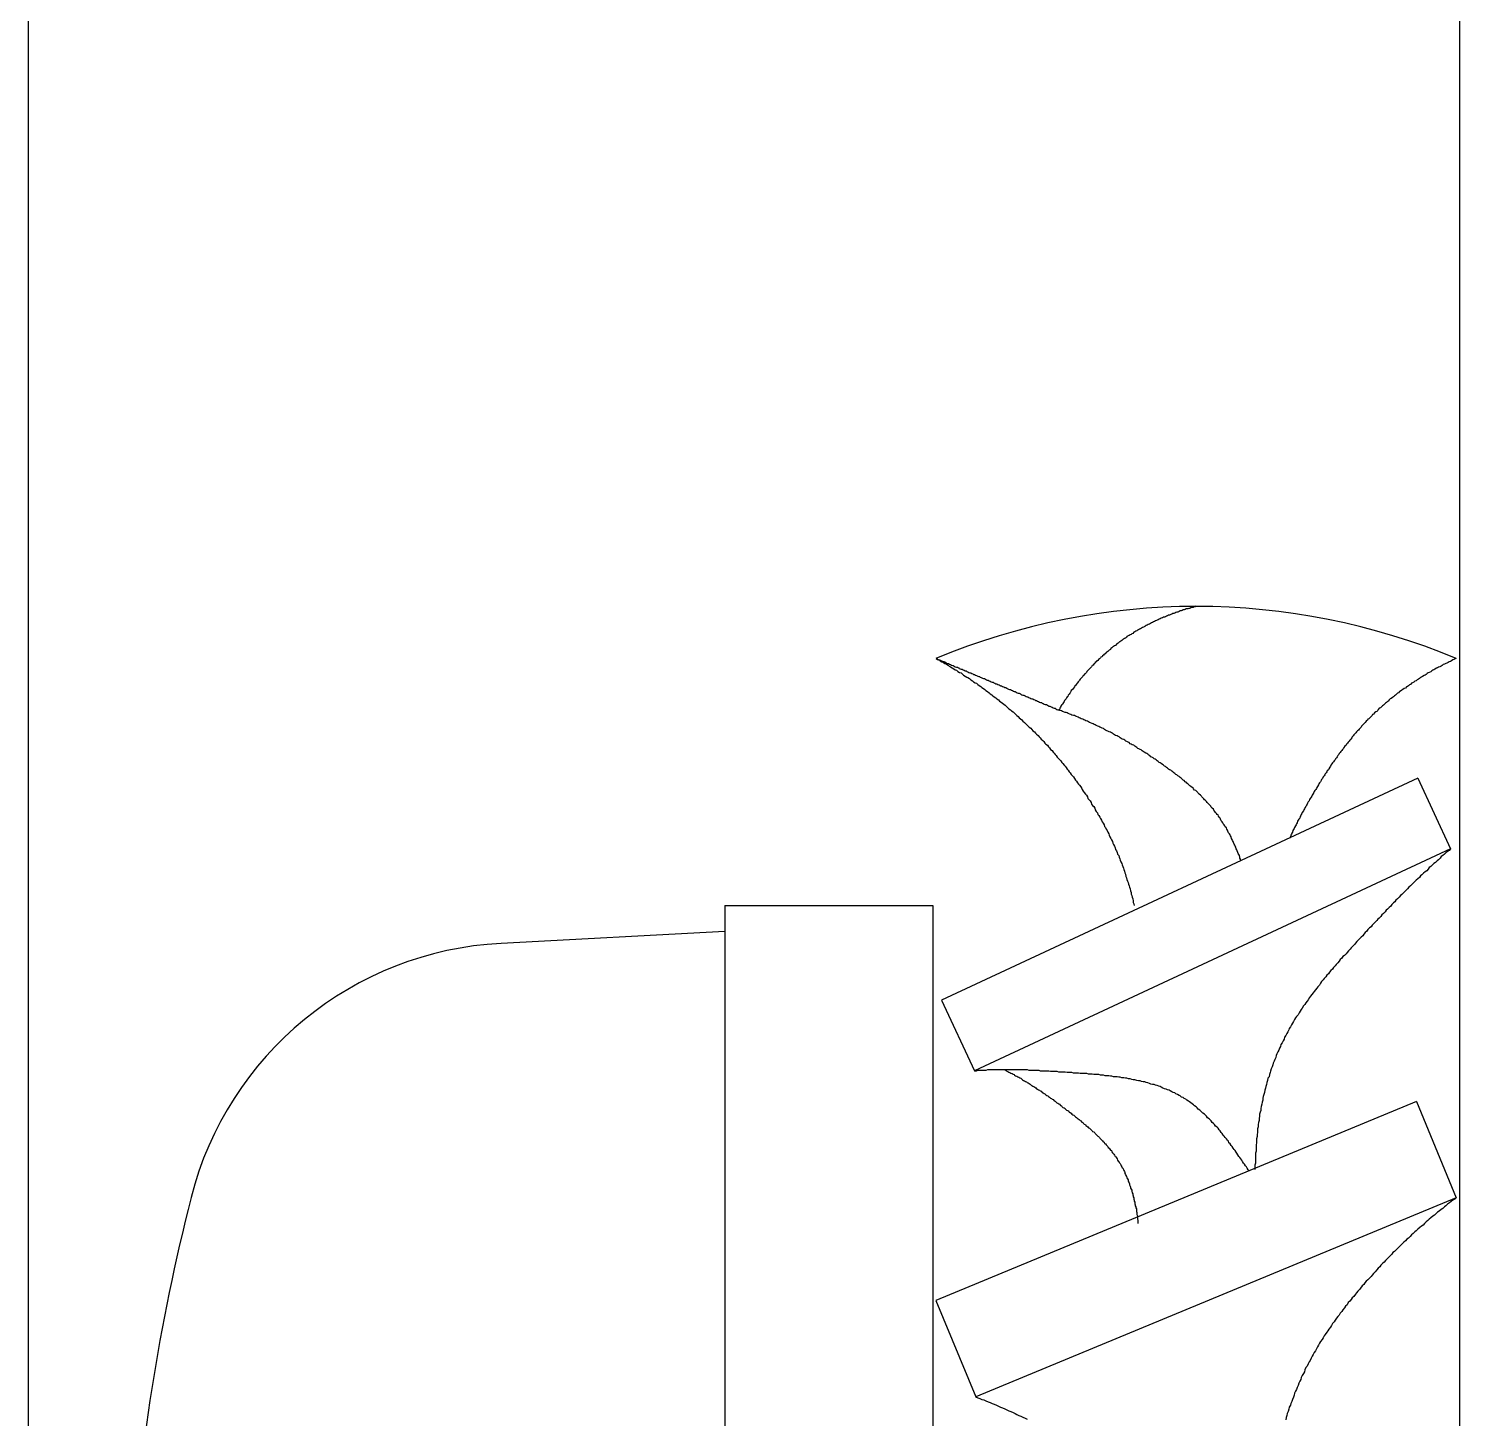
# Model space of a CAD drawing. Extents: x -805 to 372, y -197 to 306.
# Drawn here: x -634.45 to -628.95, y -113.53 to -108.19 of the extents above; entities that cross this region are included whole.
import ezdxf

# ---------------------------------------------------------------- set-up
doc = ezdxf.new("R2010")
doc.units = 0
doc.linetypes.add('CONTINOUS', pattern=[0])
doc.layers.get('0').update_dxf_attribs({"linetype": 'CONTINUOUS'})

msp = doc.modelspace()

# ---------------------------------------------------------------- linework, layer by layer
at = {"color": 7, "linetype": 'CONTINOUS'}
for p, q in [((-628.9503, -59.1583), (-628.9503, -135.1583)), ((-634.4503, -128.4083), (-634.4503, -100.9083)), ((-629.1106, -111.0683), (-630.9406, -111.9216)), ((-629.1106, -111.0683), (-628.9838, -111.3402)), ((-628.9838, -111.3402), (-630.8138, -112.1935)), ((-631.7742, -111.5583), (-630.9742, -111.5583)), ((-631.7742, -111.5583), (-631.7742, -117.7583)), ((-630.9742, -111.5583), (-630.9742, -117.7583)), ((-631.7742, -111.6583), (-632.6342, -111.7034)), ((-631.7742, -111.6583), (-631.7742, -117.6583)), ((-630.9406, -111.9216), (-630.8138, -112.1935)), ((-629.1153, -112.3113), (-630.9622, -113.0764)), ((-629.1153, -112.3113), (-628.9622, -112.6809)), ((-628.9622, -112.6809), (-630.8091, -113.4459)), ((-630.9622, -113.0764), (-630.8091, -113.4459))]:
    msp.add_line(p, q, dxfattribs=at)
at = {"color": 7}
for points in [[(-629.962, -110.4079, 0), (-629.966, -110.4099, 0), (-629.97, -110.4099, 0), (-629.974, -110.4119, 0), (-629.978, -110.4119, 0), (-629.982, -110.4139, 0), (-629.986, -110.4159, 0), (-629.99, -110.4159, 0), (-629.994, -110.4179, 0), (-630, -110.4179, 0), (-630.004, -110.4199, 0), (-630.008, -110.4219, 0), (-630.012, -110.4219, 0), (-630.016, -110.4239, 0), (-630.02, -110.4259, 0), (-630.024, -110.4259, 0), (-630.028, -110.4279, 0), (-630.032, -110.4299, 0), (-630.036, -110.4299, 0), (-630.04, -110.4319, 0), (-630.044, -110.4339, 0), (-630.048, -110.4359, 0), (-630.052, -110.4359, 0), (-630.056, -110.4379, 0), (-630.06, -110.4399, 0), (-630.064, -110.4419, 0), (-630.068, -110.4419, 0), (-630.072, -110.4439, 0), (-630.076, -110.4459, 0), (-630.08, -110.4479, 0), (-630.084, -110.4499, 0), (-630.088, -110.4499, 0), (-630.092, -110.4519, 0), (-630.096, -110.4539, 0), (-630.1, -110.4559, 0), (-630.104, -110.4579, 0), (-630.108, -110.4599, 0), (-630.11, -110.4599, 0), (-630.114, -110.4619, 0), (-630.118, -110.4639, 0), (-630.122, -110.4659, 0), (-630.126, -110.4679, 0), (-630.13, -110.4699, 0), (-630.134, -110.4719, 0), (-630.138, -110.4739, 0), (-630.142, -110.4759, 0), (-630.146, -110.4779, 0), (-630.15, -110.4799, 0), (-630.154, -110.4819, 0), (-630.158, -110.4839, 0), (-630.16, -110.4859, 0), (-630.164, -110.4879, 0), (-630.168, -110.4899, 0), (-630.172, -110.4919, 0), (-630.176, -110.4939, 0), (-630.18, -110.4959, 0), (-630.184, -110.4979, 0), (-630.188, -110.4999, 0), (-630.19, -110.5019, 0), (-630.194, -110.5039, 0), (-630.198, -110.5059, 0), (-630.202, -110.5079, 0), (-630.206, -110.5119, 0), (-630.21, -110.5139, 0), (-630.212, -110.5159, 0), (-630.216, -110.5179, 0), (-630.22, -110.5199, 0), (-630.224, -110.5219, 0), (-630.228, -110.5239, 0), (-630.23, -110.5279, 0), (-630.234, -110.5299, 0), (-630.238, -110.5319, 0), (-630.242, -110.5339, 0), (-630.244, -110.5359, 0), (-630.248, -110.5399, 0), (-630.252, -110.5419, 0), (-630.256, -110.5439, 0), (-630.258, -110.5459, 0), (-630.262, -110.5499, 0), (-630.266, -110.5519, 0), (-630.268, -110.5539, 0), (-630.272, -110.5579, 0), (-630.276, -110.5599, 0), (-630.28, -110.5619, 0), (-630.282, -110.5639, 0), (-630.286, -110.5679, 0), (-630.29, -110.5699, 0), (-630.292, -110.5739, 0), (-630.296, -110.5759, 0), (-630.298, -110.5779, 0), (-630.302, -110.5819, 0), (-630.306, -110.5839, 0), (-630.308, -110.5859, 0), (-630.312, -110.5899, 0), (-630.316, -110.5919, 0), (-630.318, -110.5959, 0), (-630.322, -110.5979, 0), (-630.324, -110.6019, 0), (-630.328, -110.6039, 0), (-630.33, -110.6059, 0), (-630.334, -110.6099, 0), (-630.338, -110.6119, 0), (-630.34, -110.6159, 0), (-630.344, -110.6179, 0), (-630.346, -110.6219, 0), (-630.35, -110.6239, 0), (-630.352, -110.6279, 0), (-630.356, -110.6299, 0), (-630.358, -110.6339, 0), (-630.362, -110.6359, 0), (-630.364, -110.6399, 0), (-630.368, -110.6439, 0), (-630.37, -110.6459, 0), (-630.374, -110.6499, 0), (-630.376, -110.6519, 0), (-630.38, -110.6559, 0), (-630.382, -110.6579, 0), (-630.384, -110.6619, 0), (-630.388, -110.6659, 0), (-630.39, -110.6679, 0), (-630.394, -110.6719, 0), (-630.396, -110.6739, 0), (-630.398, -110.6779, 0), (-630.402, -110.6819, 0), (-630.404, -110.6839, 0), (-630.408, -110.6879, 0), (-630.41, -110.6919, 0), (-630.412, -110.6939, 0), (-630.416, -110.6979, 0), (-630.418, -110.7019, 0), (-630.42, -110.7039, 0), (-630.424, -110.7079, 0), (-630.426, -110.7119, 0), (-630.428, -110.7139, 0), (-630.43, -110.7179, 0), (-630.434, -110.7219, 0), (-630.436, -110.7259, 0), (-630.438, -110.7279, 0), (-630.442, -110.7319, 0), (-630.444, -110.7359, 0), (-630.446, -110.7399, 0), (-630.448, -110.7419, 0), (-630.45, -110.7459, 0), (-630.454, -110.7499, 0), (-630.456, -110.7539, 0), (-630.458, -110.7559, 0), (-630.46, -110.7599, 0), (-630.462, -110.7639, 0), (-630.466, -110.7679, 0), (-630.468, -110.7699, 0), (-630.47, -110.7739, 0), (-630.472, -110.7779, 0), (-630.474, -110.7819, 0), (-630.476, -110.7859, 0), (-630.48, -110.7879, 0), (-630.482, -110.7919, 0), (-630.484, -110.7959, 0), (-630.486, -110.7999, 0), (-630.488, -110.8039, 0), (-630.49, -110.8059, 0)], [(-630.962, -110.6079, 0), (-630.956, -110.6119, 0), (-630.95, -110.6139, 0), (-630.946, -110.6179, 0), (-630.94, -110.6219, 0), (-630.934, -110.6239, 0), (-630.928, -110.6279, 0), (-630.922, -110.6299, 0), (-630.916, -110.6339, 0), (-630.912, -110.6379, 0), (-630.906, -110.6399, 0), (-630.9, -110.6439, 0), (-630.894, -110.6479, 0), (-630.888, -110.6519, 0), (-630.884, -110.6539, 0), (-630.878, -110.6579, 0), (-630.872, -110.6619, 0), (-630.866, -110.6639, 0), (-630.862, -110.6679, 0), (-630.856, -110.6719, 0), (-630.85, -110.6759, 0), (-630.844, -110.6799, 0), (-630.84, -110.6819, 0), (-630.834, -110.6859, 0), (-630.828, -110.6899, 0), (-630.822, -110.6939, 0), (-630.818, -110.6979, 0), (-630.812, -110.7019, 0), (-630.806, -110.7039, 0), (-630.802, -110.7079, 0), (-630.796, -110.7119, 0), (-630.79, -110.7159, 0), (-630.786, -110.7199, 0), (-630.78, -110.7239, 0), (-630.774, -110.7279, 0), (-630.77, -110.7319, 0), (-630.764, -110.7359, 0), (-630.758, -110.7399, 0), (-630.754, -110.7439, 0), (-630.748, -110.7479, 0), (-630.744, -110.7519, 0), (-630.738, -110.7559, 0), (-630.732, -110.7599, 0), (-630.728, -110.7639, 0), (-630.722, -110.7679, 0), (-630.718, -110.7719, 0), (-630.712, -110.7759, 0), (-630.706, -110.7799, 0), (-630.702, -110.7839, 0), (-630.696, -110.7879, 0), (-630.692, -110.7919, 0), (-630.686, -110.7979, 0), (-630.682, -110.8019, 0), (-630.676, -110.8059, 0), (-630.672, -110.8099, 0), (-630.666, -110.8139, 0), (-630.662, -110.8179, 0), (-630.656, -110.8219, 0), (-630.652, -110.8279, 0), (-630.646, -110.8319, 0), (-630.642, -110.8359, 0), (-630.638, -110.8399, 0), (-630.632, -110.8439, 0), (-630.628, -110.8499, 0), (-630.622, -110.8539, 0), (-630.618, -110.8579, 0), (-630.614, -110.8619, 0), (-630.608, -110.8679, 0), (-630.604, -110.8719, 0), (-630.598, -110.8759, 0), (-630.594, -110.8819, 0), (-630.59, -110.8859, 0), (-630.584, -110.8899, 0), (-630.58, -110.8959, 0), (-630.576, -110.8999, 0), (-630.57, -110.9039, 0), (-630.566, -110.9099, 0), (-630.562, -110.9139, 0), (-630.558, -110.9179, 0), (-630.552, -110.9239, 0), (-630.548, -110.9279, 0), (-630.544, -110.9339, 0), (-630.54, -110.9379, 0), (-630.534, -110.9419, 0), (-630.53, -110.9479, 0), (-630.526, -110.9519, 0), (-630.522, -110.9579, 0), (-630.516, -110.9619, 0), (-630.512, -110.9679, 0), (-630.508, -110.9719, 0), (-630.504, -110.9779, 0), (-630.5, -110.9819, 0), (-630.496, -110.9879, 0), (-630.492, -110.9919, 0), (-630.486, -110.9979, 0), (-630.482, -111.0019, 0), (-630.478, -111.0079, 0), (-630.474, -111.0119, 0), (-630.47, -111.0179, 0), (-630.466, -111.0219, 0), (-630.462, -111.0279, 0), (-630.458, -111.0339, 0), (-630.454, -111.0379, 0), (-630.45, -111.0439, 0), (-630.446, -111.0479, 0), (-630.442, -111.0539, 0), (-630.438, -111.0599, 0), (-630.434, -111.0639, 0), (-630.43, -111.0699, 0), (-630.426, -111.0759, 0), (-630.422, -111.0799, 0), (-630.418, -111.0859, 0), (-630.414, -111.0919, 0), (-630.41, -111.0959, 0), (-630.406, -111.1019, 0), (-630.402, -111.1079, 0), (-630.4, -111.1119, 0), (-630.396, -111.1179, 0), (-630.392, -111.1239, 0), (-630.388, -111.1299, 0), (-630.384, -111.1339, 0), (-630.38, -111.1399, 0), (-630.378, -111.1459, 0), (-630.374, -111.1519, 0), (-630.37, -111.1559, 0), (-630.366, -111.1619, 0), (-630.364, -111.1679, 0), (-630.36, -111.1739, 0), (-630.356, -111.1779, 0), (-630.352, -111.1839, 0), (-630.35, -111.1899, 0), (-630.346, -111.1959, 0), (-630.342, -111.2019, 0), (-630.34, -111.2079, 0), (-630.336, -111.2119, 0), (-630.332, -111.2179, 0), (-630.33, -111.2239, 0), (-630.326, -111.2299, 0), (-630.324, -111.2359, 0), (-630.32, -111.2419, 0), (-630.316, -111.2479, 0), (-630.314, -111.2539, 0), (-630.31, -111.2579, 0), (-630.308, -111.2639, 0), (-630.304, -111.2699, 0), (-630.302, -111.2759, 0), (-630.298, -111.2819, 0), (-630.296, -111.2879, 0), (-630.294, -111.2939, 0), (-630.29, -111.2999, 0), (-630.288, -111.3059, 0), (-630.284, -111.3119, 0), (-630.282, -111.3179, 0), (-630.28, -111.3239, 0), (-630.276, -111.3299, 0), (-630.274, -111.3359, 0), (-630.272, -111.3419, 0), (-630.268, -111.3479, 0), (-630.266, -111.3539, 0), (-630.264, -111.3599, 0), (-630.26, -111.3659, 0), (-630.258, -111.3719, 0), (-630.256, -111.3779, 0), (-630.254, -111.3839, 0), (-630.252, -111.3899, 0), (-630.248, -111.3959, 0), (-630.246, -111.4019, 0), (-630.244, -111.4079, 0), (-630.242, -111.4139, 0), (-630.24, -111.4199, 0), (-630.238, -111.4259, 0), (-630.236, -111.4319, 0), (-630.234, -111.4379, 0), (-630.232, -111.4459, 0), (-630.23, -111.4519, 0), (-630.228, -111.4579, 0), (-630.226, -111.4639, 0), (-630.224, -111.4699, 0), (-630.222, -111.4759, 0), (-630.22, -111.4819, 0), (-630.218, -111.4879, 0), (-630.216, -111.4939, 0), (-630.214, -111.5019, 0), (-630.212, -111.5079, 0), (-630.212, -111.5139, 0), (-630.21, -111.5199, 0), (-630.208, -111.5259, 0), (-630.206, -111.5319, 0), (-630.204, -111.5399, 0), (-630.204, -111.5459, 0), (-630.202, -111.5519, 0), (-630.2, -111.5579, 0)], [(-630.962, -110.6079, 0), (-630.958, -110.6099, 0), (-630.954, -110.6119, 0), (-630.952, -110.6139, 0), (-630.948, -110.6139, 0), (-630.944, -110.6159, 0), (-630.94, -110.6179, 0), (-630.936, -110.6199, 0), (-630.932, -110.6199, 0), (-630.928, -110.6219, 0), (-630.924, -110.6239, 0), (-630.922, -110.6259, 0), (-630.918, -110.6279, 0), (-630.914, -110.6279, 0), (-630.91, -110.6299, 0), (-630.906, -110.6319, 0), (-630.902, -110.6339, 0), (-630.898, -110.6359, 0), (-630.896, -110.6359, 0), (-630.892, -110.6379, 0), (-630.888, -110.6399, 0), (-630.884, -110.6419, 0), (-630.88, -110.6419, 0), (-630.876, -110.6439, 0), (-630.872, -110.6459, 0), (-630.87, -110.6479, 0), (-630.866, -110.6499, 0), (-630.862, -110.6499, 0), (-630.858, -110.6519, 0), (-630.854, -110.6539, 0), (-630.85, -110.6559, 0), (-630.846, -110.6559, 0), (-630.844, -110.6579, 0), (-630.84, -110.6599, 0), (-630.836, -110.6619, 0), (-630.832, -110.6639, 0), (-630.828, -110.6639, 0), (-630.824, -110.6659, 0), (-630.82, -110.6679, 0), (-630.818, -110.6699, 0), (-630.814, -110.6699, 0), (-630.81, -110.6719, 0), (-630.806, -110.6739, 0), (-630.802, -110.6759, 0), (-630.798, -110.6779, 0), (-630.794, -110.6779, 0), (-630.792, -110.6799, 0), (-630.788, -110.6819, 0), (-630.784, -110.6839, 0), (-630.78, -110.6859, 0), (-630.776, -110.6859, 0), (-630.772, -110.6879, 0), (-630.768, -110.6899, 0), (-630.766, -110.6919, 0), (-630.762, -110.6919, 0), (-630.758, -110.6939, 0), (-630.754, -110.6959, 0), (-630.75, -110.6979, 0), (-630.746, -110.6999, 0), (-630.742, -110.6999, 0), (-630.74, -110.7019, 0), (-630.736, -110.7039, 0), (-630.732, -110.7059, 0), (-630.728, -110.7059, 0), (-630.724, -110.7079, 0), (-630.72, -110.7099, 0), (-630.716, -110.7119, 0), (-630.714, -110.7139, 0), (-630.71, -110.7139, 0), (-630.706, -110.7159, 0), (-630.702, -110.7179, 0), (-630.698, -110.7199, 0), (-630.694, -110.7199, 0), (-630.69, -110.7219, 0), (-630.688, -110.7239, 0), (-630.684, -110.7259, 0), (-630.68, -110.7279, 0), (-630.676, -110.7279, 0), (-630.672, -110.7299, 0), (-630.668, -110.7319, 0), (-630.664, -110.7339, 0), (-630.662, -110.7359, 0), (-630.658, -110.7359, 0), (-630.654, -110.7379, 0), (-630.65, -110.7399, 0), (-630.646, -110.7419, 0), (-630.642, -110.7419, 0), (-630.638, -110.7439, 0), (-630.636, -110.7459, 0), (-630.632, -110.7479, 0), (-630.628, -110.7499, 0), (-630.624, -110.7499, 0), (-630.62, -110.7519, 0), (-630.616, -110.7539, 0), (-630.612, -110.7559, 0), (-630.608, -110.7559, 0), (-630.606, -110.7579, 0), (-630.602, -110.7599, 0), (-630.598, -110.7619, 0), (-630.594, -110.7639, 0), (-630.59, -110.7639, 0), (-630.586, -110.7659, 0), (-630.582, -110.7679, 0), (-630.58, -110.7699, 0), (-630.576, -110.7699, 0), (-630.572, -110.7719, 0), (-630.568, -110.7739, 0), (-630.564, -110.7759, 0), (-630.56, -110.7779, 0), (-630.556, -110.7779, 0), (-630.554, -110.7799, 0), (-630.55, -110.7819, 0), (-630.546, -110.7839, 0), (-630.542, -110.7859, 0), (-630.538, -110.7859, 0), (-630.534, -110.7879, 0), (-630.53, -110.7899, 0), (-630.528, -110.7919, 0), (-630.524, -110.7919, 0), (-630.52, -110.7939, 0), (-630.516, -110.7959, 0), (-630.512, -110.7979, 0), (-630.508, -110.7999, 0), (-630.504, -110.7999, 0), (-630.502, -110.8019, 0), (-630.498, -110.8039, 0), (-630.494, -110.8059, 0), (-630.49, -110.8059, 0)], [(-628.962, -110.6079, 0), (-628.966, -110.6099, 0), (-628.972, -110.6119, 0), (-628.976, -110.6139, 0), (-628.98, -110.6179, 0), (-628.984, -110.6199, 0), (-628.99, -110.6219, 0), (-628.994, -110.6239, 0), (-628.998, -110.6259, 0), (-629.002, -110.6279, 0), (-629.008, -110.6299, 0), (-629.012, -110.6319, 0), (-629.016, -110.6359, 0), (-629.02, -110.6379, 0), (-629.026, -110.6399, 0), (-629.03, -110.6419, 0), (-629.034, -110.6439, 0), (-629.038, -110.6459, 0), (-629.044, -110.6499, 0), (-629.048, -110.6519, 0), (-629.052, -110.6539, 0), (-629.056, -110.6559, 0), (-629.06, -110.6599, 0), (-629.066, -110.6619, 0), (-629.07, -110.6639, 0), (-629.074, -110.6659, 0), (-629.078, -110.6699, 0), (-629.082, -110.6719, 0), (-629.086, -110.6739, 0), (-629.092, -110.6779, 0), (-629.096, -110.6799, 0), (-629.1, -110.6819, 0), (-629.104, -110.6859, 0), (-629.108, -110.6879, 0), (-629.112, -110.6899, 0), (-629.116, -110.6939, 0), (-629.122, -110.6959, 0), (-629.126, -110.6999, 0), (-629.13, -110.7019, 0), (-629.134, -110.7039, 0), (-629.138, -110.7079, 0), (-629.142, -110.7099, 0), (-629.146, -110.7139, 0), (-629.15, -110.7159, 0), (-629.154, -110.7179, 0), (-629.158, -110.7219, 0), (-629.162, -110.7239, 0), (-629.168, -110.7279, 0), (-629.172, -110.7299, 0), (-629.176, -110.7339, 0), (-629.18, -110.7359, 0), (-629.184, -110.7399, 0), (-629.188, -110.7419, 0), (-629.192, -110.7459, 0), (-629.196, -110.7499, 0), (-629.2, -110.7519, 0), (-629.204, -110.7559, 0), (-629.208, -110.7579, 0), (-629.212, -110.7619, 0), (-629.216, -110.7639, 0), (-629.22, -110.7679, 0), (-629.224, -110.7719, 0), (-629.226, -110.7739, 0), (-629.23, -110.7779, 0), (-629.234, -110.7799, 0), (-629.238, -110.7839, 0), (-629.242, -110.7879, 0), (-629.246, -110.7899, 0), (-629.25, -110.7939, 0), (-629.254, -110.7979, 0), (-629.258, -110.7999, 0), (-629.262, -110.8039, 0), (-629.264, -110.8079, 0), (-629.268, -110.8119, 0), (-629.272, -110.8139, 0), (-629.276, -110.8179, 0), (-629.28, -110.8219, 0), (-629.284, -110.8239, 0), (-629.286, -110.8279, 0), (-629.29, -110.8319, 0), (-629.294, -110.8359, 0), (-629.298, -110.8399, 0), (-629.302, -110.8419, 0), (-629.304, -110.8459, 0), (-629.308, -110.8499, 0), (-629.312, -110.8539, 0), (-629.316, -110.8579, 0), (-629.318, -110.8599, 0), (-629.322, -110.8639, 0), (-629.326, -110.8679, 0), (-629.328, -110.8719, 0), (-629.332, -110.8759, 0), (-629.336, -110.8799, 0), (-629.338, -110.8839, 0), (-629.342, -110.8859, 0), (-629.346, -110.8899, 0), (-629.348, -110.8939, 0), (-629.352, -110.8979, 0), (-629.356, -110.9019, 0), (-629.358, -110.9059, 0), (-629.362, -110.9099, 0), (-629.364, -110.9139, 0), (-629.368, -110.9179, 0), (-629.372, -110.9219, 0), (-629.374, -110.9259, 0), (-629.378, -110.9299, 0), (-629.38, -110.9339, 0), (-629.384, -110.9379, 0), (-629.386, -110.9419, 0), (-629.39, -110.9459, 0), (-629.394, -110.9499, 0), (-629.396, -110.9539, 0), (-629.4, -110.9579, 0), (-629.402, -110.9619, 0), (-629.406, -110.9659, 0), (-629.408, -110.9699, 0), (-629.412, -110.9739, 0), (-629.414, -110.9779, 0), (-629.418, -110.9819, 0), (-629.42, -110.9859, 0), (-629.422, -110.9899, 0), (-629.426, -110.9939, 0), (-629.428, -110.9979, 0), (-629.432, -111.0019, 0), (-629.434, -111.0059, 0), (-629.438, -111.0099, 0), (-629.44, -111.0139, 0), (-629.444, -111.0179, 0), (-629.446, -111.0219, 0), (-629.448, -111.0259, 0), (-629.452, -111.0319, 0), (-629.454, -111.0359, 0), (-629.458, -111.0399, 0), (-629.46, -111.0439, 0), (-629.462, -111.0479, 0), (-629.466, -111.0519, 0), (-629.468, -111.0559, 0), (-629.47, -111.0599, 0), (-629.474, -111.0639, 0), (-629.476, -111.0699, 0), (-629.48, -111.0739, 0), (-629.482, -111.0779, 0), (-629.484, -111.0819, 0), (-629.488, -111.0859, 0), (-629.49, -111.0899, 0), (-629.492, -111.0939, 0), (-629.496, -111.0999, 0), (-629.498, -111.1039, 0), (-629.5, -111.1079, 0), (-629.502, -111.1119, 0), (-629.506, -111.1159, 0), (-629.508, -111.1199, 0), (-629.51, -111.1239, 0), (-629.514, -111.1299, 0), (-629.516, -111.1339, 0), (-629.518, -111.1379, 0), (-629.52, -111.1419, 0), (-629.524, -111.1459, 0), (-629.526, -111.1499, 0), (-629.528, -111.1559, 0), (-629.532, -111.1599, 0), (-629.534, -111.1639, 0), (-629.536, -111.1679, 0), (-629.538, -111.1719, 0), (-629.54, -111.1779, 0), (-629.544, -111.1819, 0), (-629.546, -111.1859, 0), (-629.548, -111.1899, 0), (-629.55, -111.1939, 0), (-629.554, -111.1999, 0), (-629.556, -111.2039, 0), (-629.558, -111.2079, 0), (-629.56, -111.2119, 0), (-629.562, -111.2159, 0), (-629.564, -111.2219, 0), (-629.568, -111.2259, 0), (-629.57, -111.2299, 0), (-629.572, -111.2339, 0), (-629.574, -111.2399, 0), (-629.576, -111.2439, 0), (-629.578, -111.2479, 0), (-629.58, -111.2519, 0), (-629.584, -111.2579, 0), (-629.586, -111.2619, 0), (-629.588, -111.2659, 0), (-629.59, -111.2699, 0), (-629.592, -111.2759, 0), (-629.594, -111.2799, 0), (-629.596, -111.2839, 0), (-629.598, -111.2879, 0), (-629.6, -111.2939, 0), (-629.602, -111.2979, 0)], [(-629.79, -111.3859, 0), (-629.792, -111.3799, 0), (-629.794, -111.3759, 0), (-629.794, -111.3719, 0), (-629.796, -111.3659, 0), (-629.798, -111.3619, 0), (-629.8, -111.3579, 0), (-629.802, -111.3539, 0), (-629.804, -111.3479, 0), (-629.806, -111.3439, 0), (-629.808, -111.3399, 0), (-629.81, -111.3339, 0), (-629.812, -111.3299, 0), (-629.814, -111.3259, 0), (-629.816, -111.3219, 0), (-629.818, -111.3159, 0), (-629.82, -111.3119, 0), (-629.822, -111.3079, 0), (-629.824, -111.3039, 0), (-629.826, -111.2999, 0), (-629.828, -111.2939, 0), (-629.83, -111.2899, 0), (-629.832, -111.2859, 0), (-629.834, -111.2819, 0), (-629.838, -111.2779, 0), (-629.84, -111.2719, 0), (-629.842, -111.2679, 0), (-629.844, -111.2639, 0), (-629.846, -111.2599, 0), (-629.85, -111.2559, 0), (-629.852, -111.2519, 0), (-629.854, -111.2479, 0), (-629.858, -111.2439, 0), (-629.86, -111.2399, 0), (-629.862, -111.2359, 0), (-629.866, -111.2319, 0), (-629.868, -111.2259, 0), (-629.87, -111.2219, 0), (-629.874, -111.2179, 0), (-629.876, -111.2139, 0), (-629.878, -111.2099, 0), (-629.882, -111.2079, 0), (-629.884, -111.2039, 0), (-629.888, -111.1999, 0), (-629.89, -111.1959, 0), (-629.894, -111.1919, 0), (-629.896, -111.1879, 0), (-629.9, -111.1839, 0), (-629.904, -111.1799, 0), (-629.906, -111.1759, 0), (-629.91, -111.1719, 0), (-629.912, -111.1699, 0), (-629.916, -111.1659, 0), (-629.92, -111.1619, 0), (-629.922, -111.1579, 0), (-629.926, -111.1539, 0), (-629.93, -111.1519, 0), (-629.932, -111.1479, 0), (-629.936, -111.1439, 0), (-629.94, -111.1399, 0), (-629.942, -111.1379, 0), (-629.946, -111.1339, 0), (-629.95, -111.1299, 0), (-629.954, -111.1259, 0), (-629.956, -111.1239, 0), (-629.96, -111.1199, 0), (-629.964, -111.1159, 0), (-629.968, -111.1139, 0), (-629.972, -111.1099, 0), (-629.974, -111.1059, 0), (-629.978, -111.1039, 0), (-629.982, -111.0999, 0), (-629.986, -111.0979, 0), (-629.99, -111.0939, 0), (-629.994, -111.0899, 0), (-629.998, -111.0879, 0), (-630, -111.0839, 0), (-630.004, -111.0819, 0), (-630.008, -111.0779, 0), (-630.012, -111.0759, 0), (-630.016, -111.0719, 0), (-630.02, -111.0679, 0), (-630.024, -111.0659, 0), (-630.028, -111.0619, 0), (-630.032, -111.0599, 0), (-630.036, -111.0559, 0), (-630.04, -111.0539, 0), (-630.044, -111.0499, 0), (-630.048, -111.0479, 0), (-630.052, -111.0439, 0), (-630.056, -111.0419, 0), (-630.06, -111.0379, 0), (-630.064, -111.0359, 0), (-630.068, -111.0339, 0), (-630.072, -111.0299, 0), (-630.076, -111.0279, 0), (-630.08, -111.0239, 0), (-630.084, -111.0219, 0), (-630.088, -111.0179, 0), (-630.092, -111.0159, 0), (-630.096, -111.0119, 0), (-630.1, -111.0099, 0), (-630.104, -111.0079, 0), (-630.108, -111.0039, 0), (-630.112, -111.0019, 0), (-630.116, -110.9979, 0), (-630.12, -110.9959, 0), (-630.124, -110.9939, 0), (-630.128, -110.9899, 0), (-630.132, -110.9879, 0), (-630.136, -110.9859, 0), (-630.14, -110.9819, 0), (-630.144, -110.9799, 0), (-630.148, -110.9759, 0), (-630.152, -110.9739, 0), (-630.156, -110.9719, 0), (-630.162, -110.9679, 0), (-630.166, -110.9659, 0), (-630.17, -110.9639, 0), (-630.174, -110.9599, 0), (-630.178, -110.9579, 0), (-630.182, -110.9559, 0), (-630.186, -110.9539, 0), (-630.19, -110.9499, 0), (-630.194, -110.9479, 0), (-630.198, -110.9459, 0), (-630.202, -110.9419, 0), (-630.208, -110.9399, 0), (-630.212, -110.9379, 0), (-630.216, -110.9359, 0), (-630.22, -110.9319, 0), (-630.224, -110.9299, 0), (-630.228, -110.9279, 0), (-630.232, -110.9259, 0), (-630.236, -110.9219, 0), (-630.24, -110.9199, 0), (-630.246, -110.9179, 0), (-630.25, -110.9159, 0), (-630.254, -110.9139, 0), (-630.258, -110.9099, 0), (-630.262, -110.9079, 0), (-630.266, -110.9059, 0), (-630.272, -110.9039, 0), (-630.276, -110.9019, 0), (-630.28, -110.8999, 0), (-630.284, -110.8959, 0), (-630.288, -110.8939, 0), (-630.292, -110.8919, 0), (-630.296, -110.8899, 0), (-630.302, -110.8879, 0), (-630.306, -110.8859, 0), (-630.31, -110.8839, 0), (-630.314, -110.8819, 0), (-630.318, -110.8779, 0), (-630.324, -110.8759, 0), (-630.328, -110.8739, 0), (-630.332, -110.8719, 0), (-630.336, -110.8699, 0), (-630.34, -110.8679, 0), (-630.346, -110.8659, 0), (-630.35, -110.8639, 0), (-630.354, -110.8619, 0), (-630.358, -110.8599, 0), (-630.362, -110.8579, 0), (-630.368, -110.8559, 0), (-630.372, -110.8539, 0), (-630.376, -110.8519, 0), (-630.38, -110.8499, 0), (-630.386, -110.8479, 0), (-630.39, -110.8459, 0), (-630.394, -110.8439, 0), (-630.398, -110.8419, 0), (-630.404, -110.8399, 0), (-630.408, -110.8379, 0), (-630.412, -110.8359, 0), (-630.416, -110.8339, 0), (-630.422, -110.8319, 0), (-630.426, -110.8299, 0), (-630.43, -110.8279, 0), (-630.434, -110.8279, 0), (-630.44, -110.8259, 0), (-630.444, -110.8239, 0), (-630.448, -110.8219, 0), (-630.454, -110.8199, 0), (-630.458, -110.8179, 0), (-630.462, -110.8159, 0), (-630.466, -110.8159, 0), (-630.472, -110.8139, 0), (-630.476, -110.8119, 0), (-630.48, -110.8099, 0), (-630.486, -110.8079, 0), (-630.49, -110.8059, 0)], [(-628.984, -111.3399, 0), (-628.99, -111.3459, 0), (-628.996, -111.3499, 0), (-629.002, -111.3559, 0), (-629.008, -111.3599, 0), (-629.014, -111.3659, 0), (-629.02, -111.3699, 0), (-629.024, -111.3759, 0), (-629.03, -111.3819, 0), (-629.036, -111.3859, 0), (-629.042, -111.3919, 0), (-629.048, -111.3959, 0), (-629.054, -111.4019, 0), (-629.06, -111.4079, 0), (-629.066, -111.4119, 0), (-629.07, -111.4179, 0), (-629.076, -111.4239, 0), (-629.082, -111.4279, 0), (-629.088, -111.4339, 0), (-629.094, -111.4399, 0), (-629.1, -111.4439, 0), (-629.104, -111.4499, 0), (-629.11, -111.4559, 0), (-629.116, -111.4599, 0), (-629.122, -111.4659, 0), (-629.128, -111.4719, 0), (-629.132, -111.4759, 0), (-629.138, -111.4819, 0), (-629.144, -111.4879, 0), (-629.15, -111.4939, 0), (-629.154, -111.4979, 0), (-629.16, -111.5039, 0), (-629.166, -111.5099, 0), (-629.172, -111.5159, 0), (-629.176, -111.5199, 0), (-629.182, -111.5259, 0), (-629.188, -111.5319, 0), (-629.194, -111.5379, 0), (-629.198, -111.5439, 0), (-629.204, -111.5479, 0), (-629.21, -111.5539, 0), (-629.214, -111.5599, 0), (-629.22, -111.5659, 0), (-629.226, -111.5719, 0), (-629.232, -111.5759, 0), (-629.236, -111.5819, 0), (-629.242, -111.5879, 0), (-629.248, -111.5939, 0), (-629.252, -111.5999, 0), (-629.258, -111.6059, 0), (-629.264, -111.6099, 0), (-629.268, -111.6159, 0), (-629.274, -111.6219, 0), (-629.28, -111.6279, 0), (-629.286, -111.6339, 0), (-629.29, -111.6399, 0), (-629.296, -111.6439, 0), (-629.302, -111.6499, 0), (-629.306, -111.6559, 0), (-629.312, -111.6619, 0), (-629.318, -111.6679, 0), (-629.322, -111.6739, 0), (-629.328, -111.6799, 0), (-629.334, -111.6859, 0), (-629.338, -111.6899, 0), (-629.344, -111.6959, 0), (-629.35, -111.7019, 0), (-629.354, -111.7079, 0), (-629.36, -111.7139, 0), (-629.366, -111.7199, 0), (-629.37, -111.7259, 0), (-629.376, -111.7319, 0), (-629.382, -111.7379, 0), (-629.386, -111.7439, 0), (-629.392, -111.7499, 0), (-629.398, -111.7539, 0), (-629.402, -111.7599, 0), (-629.408, -111.7659, 0), (-629.412, -111.7719, 0), (-629.418, -111.7779, 0), (-629.424, -111.7839, 0), (-629.428, -111.7899, 0), (-629.434, -111.7959, 0), (-629.438, -111.8019, 0), (-629.444, -111.8079, 0), (-629.45, -111.8139, 0), (-629.454, -111.8199, 0), (-629.46, -111.8259, 0), (-629.464, -111.8319, 0), (-629.47, -111.8379, 0), (-629.474, -111.8439, 0), (-629.48, -111.8499, 0), (-629.484, -111.8559, 0), (-629.488, -111.8639, 0), (-629.494, -111.8699, 0), (-629.498, -111.8759, 0), (-629.504, -111.8819, 0), (-629.508, -111.8879, 0), (-629.512, -111.8939, 0), (-629.518, -111.8999, 0), (-629.522, -111.9059, 0), (-629.526, -111.9119, 0), (-629.532, -111.9199, 0), (-629.536, -111.9259, 0), (-629.54, -111.9319, 0), (-629.544, -111.9379, 0), (-629.55, -111.9439, 0), (-629.554, -111.9519, 0), (-629.558, -111.9579, 0), (-629.562, -111.9639, 0), (-629.566, -111.9699, 0), (-629.57, -111.9779, 0), (-629.576, -111.9839, 0), (-629.58, -111.9899, 0), (-629.584, -111.9959, 0), (-629.588, -112.0039, 0), (-629.592, -112.0099, 0), (-629.596, -112.0159, 0), (-629.6, -112.0239, 0), (-629.604, -112.0299, 0), (-629.606, -112.0359, 0), (-629.61, -112.0439, 0), (-629.614, -112.0499, 0), (-629.618, -112.0579, 0), (-629.622, -112.0639, 0), (-629.624, -112.0719, 0), (-629.628, -112.0779, 0), (-629.632, -112.0859, 0), (-629.636, -112.0919, 0), (-629.638, -112.0999, 0), (-629.642, -112.1059, 0), (-629.644, -112.1139, 0), (-629.648, -112.1199, 0), (-629.652, -112.1279, 0), (-629.654, -112.1339, 0), (-629.656, -112.1419, 0), (-629.66, -112.1499, 0), (-629.662, -112.1559, 0), (-629.666, -112.1639, 0), (-629.668, -112.1699, 0), (-629.67, -112.1779, 0), (-629.674, -112.1859, 0), (-629.676, -112.1939, 0), (-629.678, -112.1999, 0), (-629.68, -112.2079, 0), (-629.682, -112.2159, 0), (-629.686, -112.2219, 0), (-629.688, -112.2299, 0), (-629.69, -112.2379, 0), (-629.692, -112.2459, 0), (-629.694, -112.2539, 0), (-629.696, -112.2599, 0), (-629.698, -112.2679, 0), (-629.7, -112.2759, 0), (-629.702, -112.2839, 0), (-629.704, -112.2919, 0), (-629.706, -112.2979, 0), (-629.706, -112.3059, 0), (-629.708, -112.3139, 0), (-629.71, -112.3219, 0), (-629.712, -112.3299, 0), (-629.714, -112.3379, 0), (-629.714, -112.3459, 0), (-629.716, -112.3519, 0), (-629.718, -112.3599, 0), (-629.718, -112.3679, 0), (-629.72, -112.3759, 0), (-629.72, -112.3839, 0), (-629.722, -112.3919, 0), (-629.724, -112.3999, 0), (-629.724, -112.4079, 0), (-629.726, -112.4159, 0), (-629.726, -112.4239, 0), (-629.726, -112.4299, 0), (-629.728, -112.4379, 0), (-629.728, -112.4459, 0), (-629.73, -112.4539, 0), (-629.73, -112.4619, 0), (-629.73, -112.4699, 0), (-629.732, -112.4779, 0), (-629.732, -112.4859, 0), (-629.732, -112.4939, 0), (-629.732, -112.5019, 0), (-629.734, -112.5099, 0), (-629.734, -112.5179, 0), (-629.734, -112.5259, 0), (-629.734, -112.5319, 0), (-629.734, -112.5399, 0), (-629.734, -112.5479, 0), (-629.736, -112.5559, 0), (-629.736, -112.5639, 0), (-629.736, -112.5719, 0)], [(-629.758, -112.5779, 0), (-629.762, -112.5739, 0), (-629.766, -112.5679, 0), (-629.768, -112.5619, 0), (-629.772, -112.5579, 0), (-629.776, -112.5519, 0), (-629.78, -112.5479, 0), (-629.784, -112.5419, 0), (-629.786, -112.5359, 0), (-629.79, -112.5319, 0), (-629.794, -112.5259, 0), (-629.798, -112.5219, 0), (-629.802, -112.5159, 0), (-629.806, -112.5099, 0), (-629.808, -112.5059, 0), (-629.812, -112.4999, 0), (-629.816, -112.4959, 0), (-629.82, -112.4899, 0), (-629.824, -112.4839, 0), (-629.828, -112.4799, 0), (-629.832, -112.4739, 0), (-629.836, -112.4699, 0), (-629.838, -112.4639, 0), (-629.842, -112.4599, 0), (-629.846, -112.4539, 0), (-629.85, -112.4499, 0), (-629.854, -112.4439, 0), (-629.858, -112.4399, 0), (-629.862, -112.4339, 0), (-629.866, -112.4299, 0), (-629.87, -112.4239, 0), (-629.874, -112.4199, 0), (-629.878, -112.4139, 0), (-629.882, -112.4099, 0), (-629.888, -112.4059, 0), (-629.892, -112.3999, 0), (-629.896, -112.3959, 0), (-629.9, -112.3919, 0), (-629.904, -112.3859, 0), (-629.908, -112.3819, 0), (-629.912, -112.3779, 0), (-629.918, -112.3739, 0), (-629.922, -112.3679, 0), (-629.926, -112.3639, 0), (-629.93, -112.3599, 0), (-629.936, -112.3559, 0), (-629.94, -112.3519, 0), (-629.944, -112.3479, 0), (-629.948, -112.3439, 0), (-629.954, -112.3399, 0), (-629.958, -112.3359, 0), (-629.962, -112.3319, 0), (-629.968, -112.3279, 0), (-629.972, -112.3239, 0), (-629.978, -112.3199, 0), (-629.982, -112.3159, 0), (-629.988, -112.3119, 0), (-629.992, -112.3099, 0), (-629.998, -112.3059, 0), (-630.002, -112.3019, 0), (-630.008, -112.2999, 0), (-630.012, -112.2959, 0), (-630.018, -112.2939, 0), (-630.024, -112.2899, 0), (-630.028, -112.2879, 0), (-630.034, -112.2839, 0), (-630.04, -112.2819, 0), (-630.044, -112.2779, 0), (-630.05, -112.2759, 0), (-630.056, -112.2739, 0), (-630.062, -112.2699, 0), (-630.066, -112.2679, 0), (-630.072, -112.2659, 0), (-630.078, -112.2639, 0), (-630.084, -112.2619, 0), (-630.09, -112.2599, 0), (-630.096, -112.2559, 0), (-630.1, -112.2539, 0), (-630.106, -112.2519, 0), (-630.112, -112.2499, 0), (-630.118, -112.2479, 0), (-630.124, -112.2459, 0), (-630.13, -112.2459, 0), (-630.136, -112.2439, 0), (-630.142, -112.2419, 0), (-630.148, -112.2399, 0), (-630.154, -112.2379, 0), (-630.16, -112.2359, 0), (-630.166, -112.2359, 0), (-630.172, -112.2339, 0), (-630.178, -112.2319, 0), (-630.184, -112.2319, 0), (-630.19, -112.2299, 0), (-630.198, -112.2279, 0), (-630.204, -112.2279, 0), (-630.21, -112.2259, 0), (-630.216, -112.2239, 0), (-630.222, -112.2239, 0), (-630.228, -112.2219, 0), (-630.234, -112.2219, 0), (-630.24, -112.2199, 0), (-630.248, -112.2199, 0), (-630.254, -112.2179, 0), (-630.26, -112.2179, 0), (-630.266, -112.2159, 0), (-630.272, -112.2159, 0), (-630.28, -112.2159, 0), (-630.286, -112.2139, 0), (-630.292, -112.2139, 0), (-630.298, -112.2119, 0), (-630.304, -112.2119, 0), (-630.312, -112.2119, 0), (-630.318, -112.2099, 0), (-630.324, -112.2099, 0), (-630.33, -112.2099, 0), (-630.336, -112.2079, 0), (-630.344, -112.2079, 0), (-630.35, -112.2079, 0), (-630.356, -112.2079, 0), (-630.362, -112.2059, 0), (-630.37, -112.2059, 0), (-630.376, -112.2059, 0), (-630.382, -112.2039, 0), (-630.388, -112.2039, 0), (-630.394, -112.2039, 0), (-630.402, -112.2039, 0), (-630.408, -112.2039, 0), (-630.414, -112.2019, 0), (-630.42, -112.2019, 0), (-630.426, -112.2019, 0), (-630.434, -112.2019, 0), (-630.44, -112.1999, 0), (-630.446, -112.1999, 0), (-630.452, -112.1999, 0), (-630.458, -112.1999, 0), (-630.466, -112.1979, 0), (-630.472, -112.1979, 0), (-630.478, -112.1979, 0), (-630.484, -112.1979, 0), (-630.49, -112.1979, 0), (-630.496, -112.1959, 0), (-630.504, -112.1959, 0), (-630.51, -112.1959, 0), (-630.516, -112.1959, 0), (-630.522, -112.1959, 0), (-630.528, -112.1939, 0), (-630.534, -112.1939, 0), (-630.54, -112.1939, 0), (-630.546, -112.1939, 0), (-630.554, -112.1939, 0), (-630.56, -112.1939, 0), (-630.566, -112.1919, 0), (-630.572, -112.1919, 0), (-630.578, -112.1919, 0), (-630.584, -112.1919, 0), (-630.59, -112.1919, 0), (-630.596, -112.1919, 0), (-630.604, -112.1919, 0), (-630.61, -112.1899, 0), (-630.616, -112.1899, 0), (-630.622, -112.1899, 0), (-630.628, -112.1899, 0), (-630.634, -112.1899, 0), (-630.64, -112.1899, 0), (-630.646, -112.1899, 0), (-630.652, -112.1899, 0), (-630.658, -112.1899, 0), (-630.666, -112.1899, 0), (-630.672, -112.1899, 0), (-630.678, -112.1899, 0), (-630.684, -112.1899, 0), (-630.69, -112.1899, 0), (-630.696, -112.1899, 0), (-630.702, -112.1899, 0), (-630.708, -112.1899, 0), (-630.714, -112.1899, 0), (-630.72, -112.1899, 0), (-630.726, -112.1899, 0), (-630.734, -112.1899, 0), (-630.74, -112.1899, 0), (-630.746, -112.1899, 0), (-630.752, -112.1899, 0), (-630.758, -112.1899, 0), (-630.764, -112.1899, 0), (-630.77, -112.1919, 0), (-630.776, -112.1919, 0), (-630.782, -112.1919, 0), (-630.788, -112.1919, 0), (-630.796, -112.1919, 0), (-630.802, -112.1919, 0), (-630.808, -112.1939, 0), (-630.814, -112.1939, 0)], [(-630.7, -112.1879, 0), (-630.696, -112.1899, 0), (-630.692, -112.1919, 0), (-630.69, -112.1939, 0), (-630.686, -112.1959, 0), (-630.682, -112.1979, 0), (-630.678, -112.1999, 0), (-630.674, -112.2019, 0), (-630.67, -112.2039, 0), (-630.666, -112.2059, 0), (-630.662, -112.2079, 0), (-630.66, -112.2099, 0), (-630.656, -112.2119, 0), (-630.652, -112.2139, 0), (-630.648, -112.2159, 0), (-630.644, -112.2179, 0), (-630.64, -112.2199, 0), (-630.636, -112.2219, 0), (-630.634, -112.2239, 0), (-630.63, -112.2279, 0), (-630.626, -112.2299, 0), (-630.622, -112.2319, 0), (-630.618, -112.2339, 0), (-630.614, -112.2359, 0), (-630.612, -112.2379, 0), (-630.608, -112.2399, 0), (-630.604, -112.2419, 0), (-630.6, -112.2439, 0), (-630.596, -112.2479, 0), (-630.594, -112.2499, 0), (-630.59, -112.2519, 0), (-630.586, -112.2539, 0), (-630.582, -112.2559, 0), (-630.578, -112.2579, 0), (-630.576, -112.2619, 0), (-630.572, -112.2639, 0), (-630.568, -112.2659, 0), (-630.564, -112.2679, 0), (-630.562, -112.2699, 0), (-630.558, -112.2719, 0), (-630.554, -112.2759, 0), (-630.55, -112.2779, 0), (-630.546, -112.2799, 0), (-630.544, -112.2819, 0), (-630.54, -112.2859, 0), (-630.536, -112.2879, 0), (-630.532, -112.2899, 0), (-630.53, -112.2919, 0), (-630.526, -112.2939, 0), (-630.522, -112.2979, 0), (-630.518, -112.2999, 0), (-630.516, -112.3019, 0), (-630.512, -112.3039, 0), (-630.508, -112.3079, 0), (-630.504, -112.3099, 0), (-630.502, -112.3119, 0), (-630.498, -112.3159, 0), (-630.494, -112.3179, 0), (-630.49, -112.3199, 0), (-630.488, -112.3219, 0), (-630.484, -112.3259, 0), (-630.48, -112.3279, 0), (-630.478, -112.3299, 0), (-630.474, -112.3339, 0), (-630.47, -112.3359, 0), (-630.466, -112.3379, 0), (-630.464, -112.3399, 0), (-630.46, -112.3439, 0), (-630.456, -112.3459, 0), (-630.452, -112.3479, 0), (-630.45, -112.3519, 0), (-630.446, -112.3539, 0), (-630.442, -112.3559, 0), (-630.44, -112.3599, 0), (-630.436, -112.3619, 0), (-630.432, -112.3639, 0), (-630.428, -112.3679, 0), (-630.426, -112.3699, 0), (-630.422, -112.3719, 0), (-630.418, -112.3759, 0), (-630.416, -112.3779, 0), (-630.412, -112.3799, 0), (-630.408, -112.3839, 0), (-630.406, -112.3859, 0), (-630.402, -112.3899, 0), (-630.398, -112.3919, 0), (-630.396, -112.3939, 0), (-630.392, -112.3979, 0), (-630.388, -112.3999, 0), (-630.386, -112.4039, 0), (-630.382, -112.4059, 0), (-630.378, -112.4079, 0), (-630.376, -112.4119, 0), (-630.372, -112.4139, 0), (-630.368, -112.4179, 0), (-630.366, -112.4199, 0), (-630.362, -112.4239, 0), (-630.36, -112.4259, 0), (-630.356, -112.4279, 0), (-630.352, -112.4319, 0), (-630.35, -112.4339, 0), (-630.346, -112.4379, 0), (-630.344, -112.4399, 0), (-630.34, -112.4439, 0), (-630.338, -112.4459, 0), (-630.334, -112.4499, 0), (-630.332, -112.4519, 0), (-630.328, -112.4559, 0), (-630.326, -112.4579, 0), (-630.322, -112.4619, 0), (-630.32, -112.4659, 0), (-630.316, -112.4679, 0), (-630.314, -112.4719, 0), (-630.31, -112.4739, 0), (-630.308, -112.4779, 0), (-630.304, -112.4819, 0), (-630.302, -112.4839, 0), (-630.3, -112.4879, 0), (-630.296, -112.4899, 0), (-630.294, -112.4939, 0), (-630.292, -112.4979, 0), (-630.288, -112.4999, 0), (-630.286, -112.5039, 0), (-630.284, -112.5079, 0), (-630.28, -112.5119, 0), (-630.278, -112.5139, 0), (-630.276, -112.5179, 0), (-630.274, -112.5219, 0), (-630.27, -112.5239, 0), (-630.268, -112.5279, 0), (-630.266, -112.5319, 0), (-630.264, -112.5359, 0), (-630.262, -112.5399, 0), (-630.26, -112.5419, 0), (-630.258, -112.5459, 0), (-630.254, -112.5499, 0), (-630.252, -112.5539, 0), (-630.25, -112.5579, 0), (-630.248, -112.5619, 0), (-630.246, -112.5659, 0), (-630.244, -112.5679, 0), (-630.242, -112.5719, 0), (-630.24, -112.5759, 0), (-630.238, -112.5799, 0), (-630.236, -112.5839, 0), (-630.236, -112.5879, 0), (-630.234, -112.5919, 0), (-630.232, -112.5959, 0), (-630.23, -112.5999, 0), (-630.228, -112.6039, 0), (-630.226, -112.6079, 0), (-630.224, -112.6119, 0), (-630.224, -112.6159, 0), (-630.222, -112.6199, 0), (-630.22, -112.6239, 0), (-630.218, -112.6279, 0), (-630.218, -112.6319, 0), (-630.216, -112.6359, 0), (-630.214, -112.6399, 0), (-630.214, -112.6439, 0), (-630.212, -112.6479, 0), (-630.21, -112.6519, 0), (-630.21, -112.6559, 0), (-630.208, -112.6619, 0), (-630.206, -112.6659, 0), (-630.206, -112.6699, 0), (-630.204, -112.6739, 0), (-630.204, -112.6779, 0), (-630.202, -112.6819, 0), (-630.202, -112.6859, 0), (-630.2, -112.6899, 0), (-630.2, -112.6939, 0), (-630.198, -112.6979, 0), (-630.198, -112.7039, 0), (-630.196, -112.7079, 0), (-630.196, -112.7119, 0), (-630.194, -112.7159, 0), (-630.194, -112.7199, 0), (-630.192, -112.7239, 0), (-630.192, -112.7279, 0), (-630.192, -112.7339, 0), (-630.19, -112.7379, 0), (-630.19, -112.7419, 0), (-630.19, -112.7459, 0), (-630.188, -112.7499, 0), (-630.188, -112.7539, 0), (-630.188, -112.7579, 0), (-630.188, -112.7619, 0), (-630.186, -112.7679, 0), (-630.186, -112.7719, 0), (-630.186, -112.7759, 0), (-630.186, -112.7799, 0)], [(-628.962, -112.6819, 0), (-628.968, -112.6859, 0), (-628.976, -112.6899, 0), (-628.982, -112.6959, 0), (-628.988, -112.6999, 0), (-628.996, -112.7059, 0), (-629.002, -112.7119, 0), (-629.008, -112.7159, 0), (-629.014, -112.7219, 0), (-629.02, -112.7259, 0), (-629.028, -112.7319, 0), (-629.034, -112.7359, 0), (-629.04, -112.7419, 0), (-629.046, -112.7479, 0), (-629.052, -112.7519, 0), (-629.06, -112.7579, 0), (-629.066, -112.7639, 0), (-629.072, -112.7679, 0), (-629.078, -112.7739, 0), (-629.084, -112.7799, 0), (-629.09, -112.7859, 0), (-629.096, -112.7899, 0), (-629.102, -112.7959, 0), (-629.11, -112.8019, 0), (-629.116, -112.8079, 0), (-629.122, -112.8119, 0), (-629.128, -112.8179, 0), (-629.134, -112.8239, 0), (-629.14, -112.8299, 0), (-629.146, -112.8359, 0), (-629.152, -112.8399, 0), (-629.158, -112.8459, 0), (-629.164, -112.8519, 0), (-629.17, -112.8579, 0), (-629.176, -112.8639, 0), (-629.182, -112.8699, 0), (-629.188, -112.8759, 0), (-629.194, -112.8819, 0), (-629.2, -112.8879, 0), (-629.206, -112.8919, 0), (-629.21, -112.8979, 0), (-629.216, -112.9039, 0), (-629.222, -112.9099, 0), (-629.228, -112.9159, 0), (-629.234, -112.9219, 0), (-629.24, -112.9279, 0), (-629.246, -112.9339, 0), (-629.252, -112.9399, 0), (-629.256, -112.9459, 0), (-629.262, -112.9519, 0), (-629.268, -112.9579, 0), (-629.274, -112.9659, 0), (-629.28, -112.9719, 0), (-629.286, -112.9779, 0), (-629.29, -112.9839, 0), (-629.296, -112.9899, 0), (-629.302, -112.9959, 0), (-629.308, -113.0019, 0), (-629.314, -113.0079, 0), (-629.318, -113.0139, 0), (-629.324, -113.0199, 0), (-629.33, -113.0279, 0), (-629.334, -113.0339, 0), (-629.34, -113.0399, 0), (-629.346, -113.0459, 0), (-629.35, -113.0519, 0), (-629.356, -113.0599, 0), (-629.362, -113.0659, 0), (-629.366, -113.0719, 0), (-629.372, -113.0779, 0), (-629.378, -113.0839, 0), (-629.382, -113.0919, 0), (-629.388, -113.0979, 0), (-629.392, -113.1039, 0), (-629.398, -113.1119, 0), (-629.402, -113.1179, 0), (-629.408, -113.1239, 0), (-629.412, -113.1319, 0), (-629.418, -113.1379, 0), (-629.422, -113.1439, 0), (-629.428, -113.1519, 0), (-629.432, -113.1579, 0), (-629.438, -113.1639, 0), (-629.442, -113.1719, 0), (-629.446, -113.1779, 0), (-629.452, -113.1859, 0), (-629.456, -113.1919, 0), (-629.46, -113.1979, 0), (-629.466, -113.2059, 0), (-629.47, -113.2119, 0), (-629.474, -113.2199, 0), (-629.478, -113.2259, 0), (-629.484, -113.2339, 0), (-629.488, -113.2399, 0), (-629.492, -113.2479, 0), (-629.496, -113.2539, 0), (-629.5, -113.2619, 0), (-629.504, -113.2699, 0), (-629.508, -113.2759, 0), (-629.512, -113.2839, 0), (-629.516, -113.2899, 0), (-629.52, -113.2979, 0), (-629.524, -113.3059, 0), (-629.528, -113.3119, 0), (-629.532, -113.3199, 0), (-629.536, -113.3279, 0), (-629.54, -113.3339, 0), (-629.544, -113.3419, 0), (-629.546, -113.3499, 0), (-629.55, -113.3559, 0), (-629.554, -113.3639, 0), (-629.558, -113.3719, 0), (-629.56, -113.3799, 0), (-629.564, -113.3859, 0), (-629.568, -113.3939, 0), (-629.57, -113.4019, 0), (-629.574, -113.4099, 0), (-629.576, -113.4179, 0), (-629.58, -113.4239, 0), (-629.584, -113.4319, 0), (-629.586, -113.4399, 0), (-629.588, -113.4479, 0), (-629.592, -113.4559, 0), (-629.594, -113.4639, 0), (-629.598, -113.4719, 0), (-629.6, -113.4779, 0), (-629.604, -113.4859, 0), (-629.606, -113.4939, 0), (-629.608, -113.5019, 0), (-629.612, -113.5099, 0), (-629.614, -113.5179, 0), (-629.616, -113.5259, 0), (-629.618, -113.5339, 0)], [(-630.81, -113.4459, 0), (-630.802, -113.4499, 0), (-630.794, -113.4519, 0), (-630.786, -113.4559, 0), (-630.778, -113.4579, 0), (-630.77, -113.4619, 0), (-630.762, -113.4659, 0), (-630.754, -113.4679, 0), (-630.746, -113.4719, 0), (-630.738, -113.4739, 0), (-630.73, -113.4779, 0), (-630.722, -113.4819, 0), (-630.714, -113.4859, 0), (-630.706, -113.4879, 0), (-630.698, -113.4919, 0), (-630.69, -113.4959, 0), (-630.682, -113.4999, 0), (-630.674, -113.5019, 0), (-630.666, -113.5059, 0), (-630.658, -113.5099, 0), (-630.652, -113.5139, 0), (-630.644, -113.5179, 0), (-630.636, -113.5199, 0), (-630.628, -113.5239, 0), (-630.62, -113.5279, 0), (-630.612, -113.5319, 0)]]:
    msp.add_polyline3d(points, dxfattribs=at)
at = {"color": 7, "linetype": 'CONTINOUS'}
for centre, radius, start, end in [((-629.9622, -113.0083), 2.6, 67.3801, 112.6199), ((-632.5661, -113.0016), 1.3, 93, 165.684), ((-626.0742, -114.6583), 8, 165.68397, 176.4167)]:
    msp.add_arc(centre, radius, start, end, dxfattribs=at)

doc.saveas('drawing.dxf')
